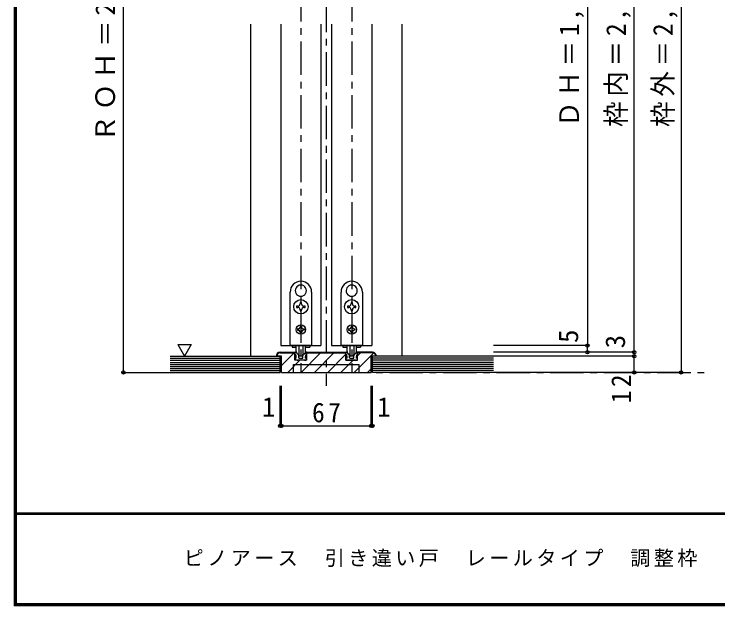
# Model space of a CAD drawing. Units: millimetres, scale not verified. Extents: x -973 to 977, y -718 to 696.
# Drawn here: x -973 to -448, y -701 to -259 of the extents above; entities that cross this region are included whole.
import ezdxf
from ezdxf.enums import TextEntityAlignment as Align

# ---------------------------------------------------------------- set-up
doc = ezdxf.new("R2010")
doc.units = ezdxf.units.MM
doc.header["$LTSCALE"] = 5
doc.header["$PDMODE"] = 32
doc.header["$PDSIZE"] = 2.5
doc.linetypes.add('CHAIN1', pattern=[8, 5, -1, 1, -1])
for name, color, linetype in [('0-1_通り芯', 4, 'CHAIN1'), ('0-3_仕上げ', 2, 'Continuous'), ('0-4_枠', 3, 'Continuous'), ('0-6_扉', 6, 'Continuous'), ('0-7_金物', 7, 'Continuous'), ('0-A_文字', 3, 'Continuous'), ('0-B_寸法', 7, 'Continuous'), ('0-C_ハッチ', 4, 'Continuous'), ('F-1_枠', 6, 'Continuous'), ('F-A_文字', 7, 'Continuous')]:
    doc.layers.add(name, color=color, linetype=linetype)
doc.styles.add('ＭＳ ゴシック', font='')
doc.styles.get('ＭＳ ゴシック').set_extended_font_data('MS Gothic')

msp = doc.modelspace()

# ---------------------------------------------------------------- linework, layer by layer
at = {"layer": '0-1_通り芯'}
for p, q in [((-740.18, 32.5), (-740.18, -536.5)), ((-759.18, -39.5), (-759.18, -526.5)), ((-721.18, -39.5), (-721.18, -526.5)), ((-893, -526.5), (-456.18, -526.5))]:
    msp.add_line(p, q, dxfattribs=at)
at = {"layer": '0-3_仕上げ'}
for p, q in [((-856.68, -514.5), (-774.68, -514.5)), ((-774.68, -526.5), (-774.68, -514.5)), ((-705.68, -526.5), (-705.68, -514.5)), ((-615.18, -514.5), (-705.68, -514.5)), ((-856.68, -526.5), (-774.68, -526.5)), ((-615.18, -526.5), (-705.68, -526.5))]:
    msp.add_line(p, q, dxfattribs=at)
at = {"layer": '0-3_仕上げ', "color": 7}
for p, q in [((-856.68, -516), (-774.68, -516)), ((-856.68, -517.5), (-774.68, -517.5)), ((-856.68, -519), (-774.68, -519)), ((-615.18, -516), (-705.68, -516)), ((-615.18, -517.5), (-705.68, -517.5)), ((-615.18, -519), (-705.68, -519)), ((-856.68, -520.5), (-774.68, -520.5)), ((-856.68, -522), (-774.68, -522)), ((-856.68, -523.5), (-774.68, -523.5)), ((-856.68, -525), (-774.68, -525)), ((-615.18, -520.5), (-705.68, -520.5)), ((-615.18, -522), (-705.68, -522)), ((-615.18, -523.5), (-705.68, -523.5)), ((-615.18, -525), (-705.68, -525))]:
    msp.add_line(p, q, dxfattribs=at)
at = {"layer": '0-4_枠', "color": 4}
for p, q in [((-796.68, -266.5), (-796.68, -514.5)), ((-683.68, -266.5), (-683.68, -514.5))]:
    msp.add_line(p, q, dxfattribs=at)
at = {"layer": '0-4_枠'}
for p, q in [((-773.68, -514.5), (-777.68, -514.5)), ((-774.68, -511.5), (-763.58, -511.5)), ((-774.68, -512), (-763.58, -512)), ((-773.68, -526.5), (-773.68, -514.5)), ((-763.58, -517.5), (-763.58, -511.5)), ((-754.78, -517.5), (-754.78, -511.5)), ((-754.78, -511.5), (-725.58, -511.5)), ((-754.78, -512), (-725.58, -512)), ((-725.58, -517.5), (-725.58, -511.5)), ((-716.78, -517.5), (-716.78, -511.5)), ((-705.68, -511.5), (-716.78, -511.5)), ((-705.68, -512), (-716.78, -512)), ((-702.68, -514.5), (-706.68, -514.5)), ((-706.68, -526.5), (-706.68, -514.5)), ((-754.78, -517.5), (-763.58, -517.5)), ((-725.58, -517.5), (-716.78, -517.5)), ((-764.68, -520.5), (-715.68, -520.5)), ((-764.68, -526.5), (-764.68, -520.5)), ((-715.68, -526.5), (-715.68, -520.5)), ((-773.68, -526.5), (-706.68, -526.5))]:
    msp.add_line(p, q, dxfattribs=at)
for centre, radius, start, end in [((-774.68, -514.5), 3, 90, 180), ((-774.68, -514.5), 2.5, 90.0008, 180), ((-705.68, -514.5), 3, 0, 90), ((-705.68, -514.5), 2.5, 0, 90)]:
    msp.add_arc(centre, radius, start, end, dxfattribs=at)
at = {"layer": '0-6_扉'}
for p, q in [((-774.18, -266.5), (-774.18, -506.5)), ((-744.18, -266.5), (-744.18, -506.5)), ((-736.18, -266.5), (-736.18, -506.5)), ((-706.18, -266.5), (-706.18, -506.5)), ((-774.18, -506.5), (-744.18, -506.5)), ((-736.18, -506.5), (-706.18, -506.5))]:
    msp.add_line(p, q, dxfattribs=at)
at = {"layer": '0-7_金物'}
for p, q in [((-759.279, -461.351), (-759.18, -461.45)), ((-759.081, -461.351), (-759.18, -461.45)), ((-721.279, -461.351), (-721.18, -461.45)), ((-721.081, -461.351), (-721.18, -461.45)), ((-767.18, -506.5), (-767.18, -466.5)), ((-762.823, -467.489), (-762.688, -467.525)), ((-762.724, -467.66), (-762.688, -467.525)), ((-755.538, -467.489), (-755.673, -467.525)), ((-755.637, -467.66), (-755.673, -467.525)), ((-751.18, -466.5), (-751.18, -506.5)), ((-729.18, -506.5), (-729.18, -466.5)), ((-724.823, -467.489), (-724.688, -467.525)), ((-724.724, -467.66), (-724.688, -467.525)), ((-717.538, -467.489), (-717.673, -467.525)), ((-717.637, -467.66), (-717.673, -467.525)), ((-713.18, -466.5), (-713.18, -506.5)), ((-761.38, -477), (-762.33, -477)), ((-762.33, -477), (-762.33, -478)), ((-762.33, -478), (-761.38, -478)), ((-759.68, -474.35), (-759.68, -475.3)), ((-758.68, -474.35), (-759.68, -474.35)), ((-758.68, -475.3), (-758.68, -474.35)), ((-756.03, -477), (-756.98, -477)), ((-756.98, -478), (-756.03, -478)), ((-756.03, -478), (-756.03, -477)), ((-723.38, -477), (-724.33, -477)), ((-724.33, -477), (-724.33, -478)), ((-724.33, -478), (-723.38, -478)), ((-721.68, -474.35), (-721.68, -475.3)), ((-720.68, -474.35), (-721.68, -474.35)), ((-720.68, -475.3), (-720.68, -474.35)), ((-718.03, -477), (-718.98, -477)), ((-718.98, -478), (-718.03, -478)), ((-718.03, -478), (-718.03, -477)), ((-758.68, -480.65), (-758.68, -479.7)), ((-720.68, -480.65), (-720.68, -479.7)), ((-760.98, -494), (-761.58, -494)), ((-761.58, -494), (-761.58, -495)), ((-759.68, -492.1), (-758.68, -492.1)), ((-759.68, -492.1), (-759.68, -492.7)), ((-758.68, -492.1), (-758.68, -492.7)), ((-757.38, -494), (-756.78, -494)), ((-722.98, -494), (-723.58, -494)), ((-723.58, -494), (-723.58, -495)), ((-721.68, -492.1), (-720.68, -492.1)), ((-721.68, -492.1), (-721.68, -492.7)), ((-720.68, -492.1), (-720.68, -492.7)), ((-719.38, -494), (-718.78, -494)), ((-761.58, -495), (-760.98, -495)), ((-759.68, -496.3), (-759.68, -496.9)), ((-758.68, -496.9), (-759.68, -496.9)), ((-758.68, -496.3), (-758.68, -496.9)), ((-723.58, -495), (-722.98, -495)), ((-721.68, -496.3), (-721.68, -496.9)), ((-720.68, -496.9), (-721.68, -496.9)), ((-720.68, -496.3), (-720.68, -496.9)), ((-751.18, -506.5), (-767.18, -506.5)), ((-765.78, -506.5), (-765.78, -507.7)), ((-765.78, -507.7), (-762.68, -507.7)), ((-762.68, -510.921), (-762.68, -506.5)), ((-760.68, -506.5), (-760.68, -514.121)), ((-757.68, -506.5), (-757.68, -514.121)), ((-755.713, -507.7), (-752.58, -507.7)), ((-755.68, -510.921), (-755.68, -506.5)), ((-752.58, -506.5), (-752.58, -507.7)), ((-713.18, -506.5), (-729.18, -506.5)), ((-727.78, -506.5), (-727.78, -507.7)), ((-727.78, -507.7), (-724.648, -507.7)), ((-724.68, -510.921), (-724.68, -506.5)), ((-722.68, -506.5), (-722.68, -514.121)), ((-719.68, -506.5), (-719.68, -514.121)), ((-717.713, -507.7), (-714.58, -507.7)), ((-717.68, -510.921), (-717.68, -506.5)), ((-714.58, -506.5), (-714.58, -507.7)), ((-763.68, -511.5), (-763.137, -511.5)), ((-763.68, -512.5), (-763.68, -511.5)), ((-761.518, -512.912), (-762.784, -511.647)), ((-762.68, -516), (-762.68, -514.736)), ((-761.306, -513), (-760.98, -513)), ((-760.78, -515.7), (-760.78, -513.2)), ((-757.98, -514.421), (-760.38, -514.421)), ((-757.58, -515.7), (-757.58, -513.2)), ((-757.055, -513), (-757.38, -513)), ((-756.842, -512.912), (-755.577, -511.647)), ((-755.68, -516), (-755.68, -514.736)), ((-725.68, -511.5), (-725.137, -511.5)), ((-725.68, -512.5), (-725.68, -511.5)), ((-723.518, -512.912), (-724.784, -511.647)), ((-724.68, -516), (-724.68, -514.736)), ((-723.306, -513), (-722.98, -513)), ((-722.78, -515.7), (-722.78, -513.2)), ((-719.98, -514.421), (-722.38, -514.421)), ((-719.58, -515.7), (-719.58, -513.2)), ((-719.055, -513), (-719.38, -513)), ((-718.842, -512.912), (-717.577, -511.647)), ((-717.68, -516), (-717.68, -514.736)), ((-762.98, -517.5), (-763.466, -516.274)), ((-762.68, -516), (-763.28, -516)), ((-761.88, -517.5), (-762.98, -517.5)), ((-761.88, -517.5), (-761.68, -517.3)), ((-761.68, -517.3), (-761.48, -517.5)), ((-756.88, -517.5), (-761.48, -517.5)), ((-759.18, -516.3), (-758.88, -516)), ((-758.88, -516), (-757.88, -516)), ((-756.68, -517.3), (-756.88, -517.5)), ((-756.48, -517.5), (-756.68, -517.3)), ((-756.48, -517.5), (-755.38, -517.5)), ((-755.68, -516), (-755.08, -516)), ((-755.38, -517.5), (-754.894, -516.274)), ((-724.98, -517.5), (-725.466, -516.274)), ((-724.68, -516), (-725.28, -516)), ((-723.88, -517.5), (-724.98, -517.5)), ((-723.88, -517.5), (-723.68, -517.3)), ((-723.68, -517.3), (-723.48, -517.5)), ((-718.88, -517.5), (-723.48, -517.5)), ((-721.18, -516.3), (-720.88, -516)), ((-720.88, -516), (-719.88, -516)), ((-718.68, -517.3), (-718.88, -517.5)), ((-718.48, -517.5), (-718.68, -517.3)), ((-718.48, -517.5), (-717.38, -517.5)), ((-717.68, -516), (-717.08, -516)), ((-717.38, -517.5), (-716.894, -516.274))]:
    msp.add_line(p, q, dxfattribs=at)
for points in [[(-759.68, -479.7), (-759.68, -480.65), (-758.68, -480.65)], [(-721.68, -479.7), (-721.68, -480.65), (-720.68, -480.65)], [(-756.78, -494), (-756.78, -495), (-757.38, -495)], [(-718.78, -494), (-718.78, -495), (-719.38, -495)], [(-754.68, -512.5), (-754.68, -511.5), (-755.223, -511.5)], [(-716.68, -512.5), (-716.68, -511.5), (-717.223, -511.5)], [(-760.48, -516), (-759.48, -516), (-759.18, -516.3)], [(-722.48, -516), (-721.48, -516), (-721.18, -516.3)]]:
    msp.add_lwpolyline(points, dxfattribs=at)
for centre, radius in [((-759.18, -477.5), 5.35), ((-721.18, -477.5), 5.35), ((-759.18, -494.5), 3.5), ((-721.18, -494.5), 3.5)]:
    msp.add_circle(centre, radius, dxfattribs=at)
for centre, radius, start, end in [((-759.18, -466.5), 8, 0, 180), ((-759.18, -465.5), 4.15, 91.3645, 208.6355), ((-759.18, -465.5), 4.15, 331.3645, 88.6355), ((-721.18, -466.5), 8, 0, 180), ((-721.18, -465.5), 4.15, 91.3645, 208.6355), ((-721.18, -465.5), 4.15, 331.3645, 88.6355), ((-759.18, -465.5), 4.15, 211.3645, 328.6355), ((-721.18, -465.5), 4.15, 211.3645, 328.6355), ((-761.38, -475.3), 1.7, 270, 0), ((-761.38, -479.7), 1.7, 0, 90), ((-756.98, -475.3), 1.7, 180, 270), ((-756.98, -479.7), 1.7, 90, 180), ((-723.38, -475.3), 1.7, 270, 0), ((-723.38, -479.7), 1.7, 0, 90), ((-718.98, -475.3), 1.7, 180, 270), ((-718.98, -479.7), 1.7, 90, 180), ((-760.98, -492.7), 1.3, 270, 0), ((-757.38, -492.7), 1.3, 180, 270), ((-722.98, -492.7), 1.3, 270, 0), ((-719.38, -492.7), 1.3, 180, 270), ((-760.98, -496.3), 1.3, 0, 90), ((-757.38, -496.3), 1.3, 90, 180), ((-722.98, -496.3), 1.3, 0, 90), ((-719.38, -496.3), 1.3, 90, 180), ((-765.68, -514.736), 3, 0, 48.19), ((-763.137, -512), 0.5, 45, 90), ((-760.68, -510.921), 2, 180, 264.78409), ((-761.306, -512.7), 0.3, 225, 270), ((-760.98, -513.2), 0.2, 0, 90), ((-760.88, -513.112), 0.2, 0, 84.78409), ((-760.38, -514.121), 0.3, 180, 270), ((-757.98, -514.121), 0.3, 270, 0), ((-757.48, -513.112), 0.2, 95.21591, 180), ((-757.38, -513.2), 0.2, 90, 180), ((-757.68, -510.921), 2, 275.21591, 0), ((-757.055, -512.7), 0.3, 270, 315), ((-752.68, -514.736), 3, 131.81, 180), ((-755.223, -512), 0.5, 90, 135), ((-727.68, -514.736), 3, 0, 48.19), ((-725.137, -512), 0.5, 45, 90), ((-722.68, -510.921), 2, 180, 264.78409), ((-723.306, -512.7), 0.3, 225, 270), ((-722.98, -513.2), 0.2, 0, 90), ((-722.88, -513.112), 0.2, 0, 84.78409), ((-722.38, -514.121), 0.3, 180, 270), ((-719.98, -514.121), 0.3, 270, 0), ((-719.48, -513.112), 0.2, 95.21591, 180), ((-719.38, -513.2), 0.2, 90, 180), ((-719.68, -510.921), 2, 275.21591, 0), ((-719.055, -512.7), 0.3, 270, 315), ((-714.68, -514.736), 3, 131.81, 180), ((-717.223, -512), 0.5, 90, 135), ((-763.28, -516.2), 0.2, 90, 201.616), ((-760.48, -515.7), 0.3, 180, 270), ((-757.88, -515.7), 0.3, 270, 0), ((-755.08, -516.2), 0.2, 338.384, 90), ((-725.28, -516.2), 0.2, 90, 201.616), ((-722.48, -515.7), 0.3, 180, 270), ((-719.88, -515.7), 0.3, 270, 0), ((-717.08, -516.2), 0.2, 338.384, 90)]:
    msp.add_arc(centre, radius, start, end, dxfattribs=at)
at = {"layer": '0-A_文字', "color": 7}
msp.add_line((-851.116, -505.686), (-846.116, -514.347), dxfattribs=at)
msp.add_lwpolyline([(-851.116, -505.686), (-841.116, -505.686), (-846.116, -514.347)], dxfattribs=at)
at = {"layer": '0-B_寸法', "color": 4}
for p, q in [((-891.68, -526.5), (-891.68, -17.5)), ((-510.18, -511.5), (-510.18, -25.5)), ((-475.18, -25.5), (-475.18, -526.5)), ((-545.18, -55.5), (-545.18, -506.5)), ((-545.18, -506.5), (-615.18, -506.5)), ((-545.18, -511.5), (-545.18, -506.5)), ((-510.18, -511.5), (-615.18, -511.5)), ((-545.18, -511.5), (-615.18, -511.5)), ((-510.18, -514.5), (-615.18, -514.5)), ((-510.18, -514.5), (-510.18, -511.5)), ((-510.18, -526.5), (-510.18, -514.5)), ((-891.68, -526.5), (-856.68, -526.5)), ((-475.18, -526.5), (-615.18, -526.5)), ((-774.68, -566.5), (-774.68, -536.5)), ((-773.68, -566.5), (-773.68, -536.5)), ((-774.68, -566.5), (-773.68, -566.5))]:
    msp.add_line(p, q, dxfattribs=at)
for points in [[(-773.68, -566.5), (-706.68, -566.5), (-706.68, -536.5)], [(-706.68, -566.5), (-705.68, -566.5), (-705.68, -536.5)]]:
    msp.add_lwpolyline(points, dxfattribs=at)
at = {"layer": '0-B_寸法'}
for p in [(-545.18, -506.5), (-545.18, -511.5), (-510.18, -511.5), (-510.18, -514.5), (-891.68, -526.5), (-510.18, -526.5), (-475.18, -526.5), (-774.68, -566.5), (-773.68, -566.5), (-706.68, -566.5), (-705.68, -566.5)]:
    msp.add_point(p, dxfattribs=at)
at = {"layer": '0-C_ハッチ'}
for p, q in [((-773.68, -521.463), (-764.217, -512)), ((-758.918, -526.5), (-744.418, -512)), ((-749.019, -526.5), (-734.519, -512)), ((-739.119, -526.5), (-725.58, -512.961)), ((-719.32, -526.5), (-704.934, -512.114)), ((-716.78, -514.061), (-714.72, -512)), ((-768.818, -526.5), (-759.818, -517.5)), ((-729.22, -526.5), (-720.22, -517.5)), ((-709.421, -526.5), (-706.68, -523.76))]:
    msp.add_line(p, q, dxfattribs=at)
at = {"layer": 'F-1_枠'}
for p, q in [((-973.347, 695.833), (-973.347, -700.833)), ((-972.514, 695.833), (-972.514, -700.833)), ((-971.68, 695.833), (-971.68, -700.833)), ((976.653, -631.667), (-973.347, -631.667)), ((976.653, -632.5), (-973.347, -632.5)), ((976.653, -699.167), (-973.347, -699.167)), ((976.653, -700), (-973.347, -700)), ((976.653, -700.833), (-973.347, -700.833))]:
    msp.add_line(p, q, dxfattribs=at)

# ---------------------------------------------------------------- texts
at = {"layer": '0-B_寸法', "style": 'ＭＳ ゴシック'}
for s, p in [('5', (-547.68, -504.5)), ('3', (-512.68, -508.5))]:
    msp.add_text(s, height=14.66, rotation=90, dxfattribs=at).set_placement(p, align=Align.BOTTOM_LEFT)
for p in [(-788.18, -564), (-702.18, -564)]:
    msp.add_text('1', height=14.66, dxfattribs=at).set_placement(p, align=Align.BOTTOM_LEFT)
at = {"layer": '0-B_寸法', "char_height": 14.66, "attachment_point": 7, "rotation": 90, "style": 'ＭＳ ゴシック'}
for s, insert in [('\\T1.18;ＲＯＨ＝2,055', (-894.18, -354.5)), ('\\T1.19;\\W0.95;ＤＨ＝1,983', (-547.68, -343.25)), ('\\T1.19;\\W0.95;枠内＝2,002', (-512.68, -343.25)), ('\\T1.19;\\W0.95;枠外＝2,047', (-477.68, -343.25)), ('\\T1.27;\\W0.95;12', (-512.68, -549.544))]:
    msp.add_mtext(s, dxfattribs=dict(at, insert=insert))
at = {"layer": '0-B_寸法', "insert": (-750.805, -564), "char_height": 14.66, "attachment_point": 7, "style": 'ＭＳ ゴシック'}
msp.add_mtext('\\T1.27;\\W0.95;67', dxfattribs=at)
at = {"layer": 'F-A_文字', "insert": (-846.68, -673.333), "char_height": 11, "attachment_point": 7, "style": 'ＭＳ ゴシック'}
msp.add_mtext('\\T1.17;ピノアース\u3000引き違い戸\u3000レールタイプ\u3000調整枠\u3000敷居Q型／床直付けレール', dxfattribs=at)

doc.saveas('drawing.dxf')
